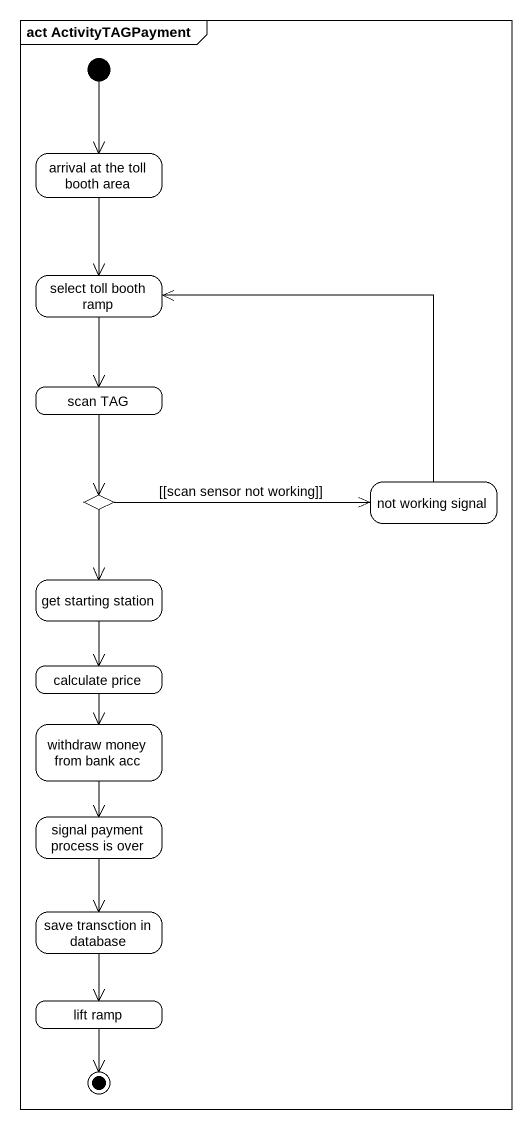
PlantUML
@startuml
mainframe act ActivityTAGPayment
hide empty description
state "arrival at the toll booth area" as arrival_at_the_toll_booth
state "select toll booth ramp" as select_toll_booth_ramp
state "scan TAG" as scan_TAG
state choice1 <<choice>>
state "not working signal" as not_working_signal
state "get starting station" as get_starting_station
state "calculate price" as calculate_price
state "withdraw money from bank acc" as withdraw_money_from_bank_acc
state "signal payment process is over" as signal_payment_process_is
state "save transction in database" as save_transction_in_database
state "lift ramp" as lift_ramp
[*] --> arrival_at_the_toll_booth
arrival_at_the_toll_booth --> select_toll_booth_ramp
select_toll_booth_ramp --> scan_TAG
scan_TAG --> choice1
choice1 -right-> not_working_signal : ~[~[scan sensor not working]]
choice1 --> get_starting_station
not_working_signal -up-> select_toll_booth_ramp
get_starting_station --> calculate_price
calculate_price --> withdraw_money_from_bank_acc
withdraw_money_from_bank_acc --> signal_payment_process_is
signal_payment_process_is --> save_transction_in_database
save_transction_in_database --> lift_ramp
lift_ramp --> [*]
@enduml
